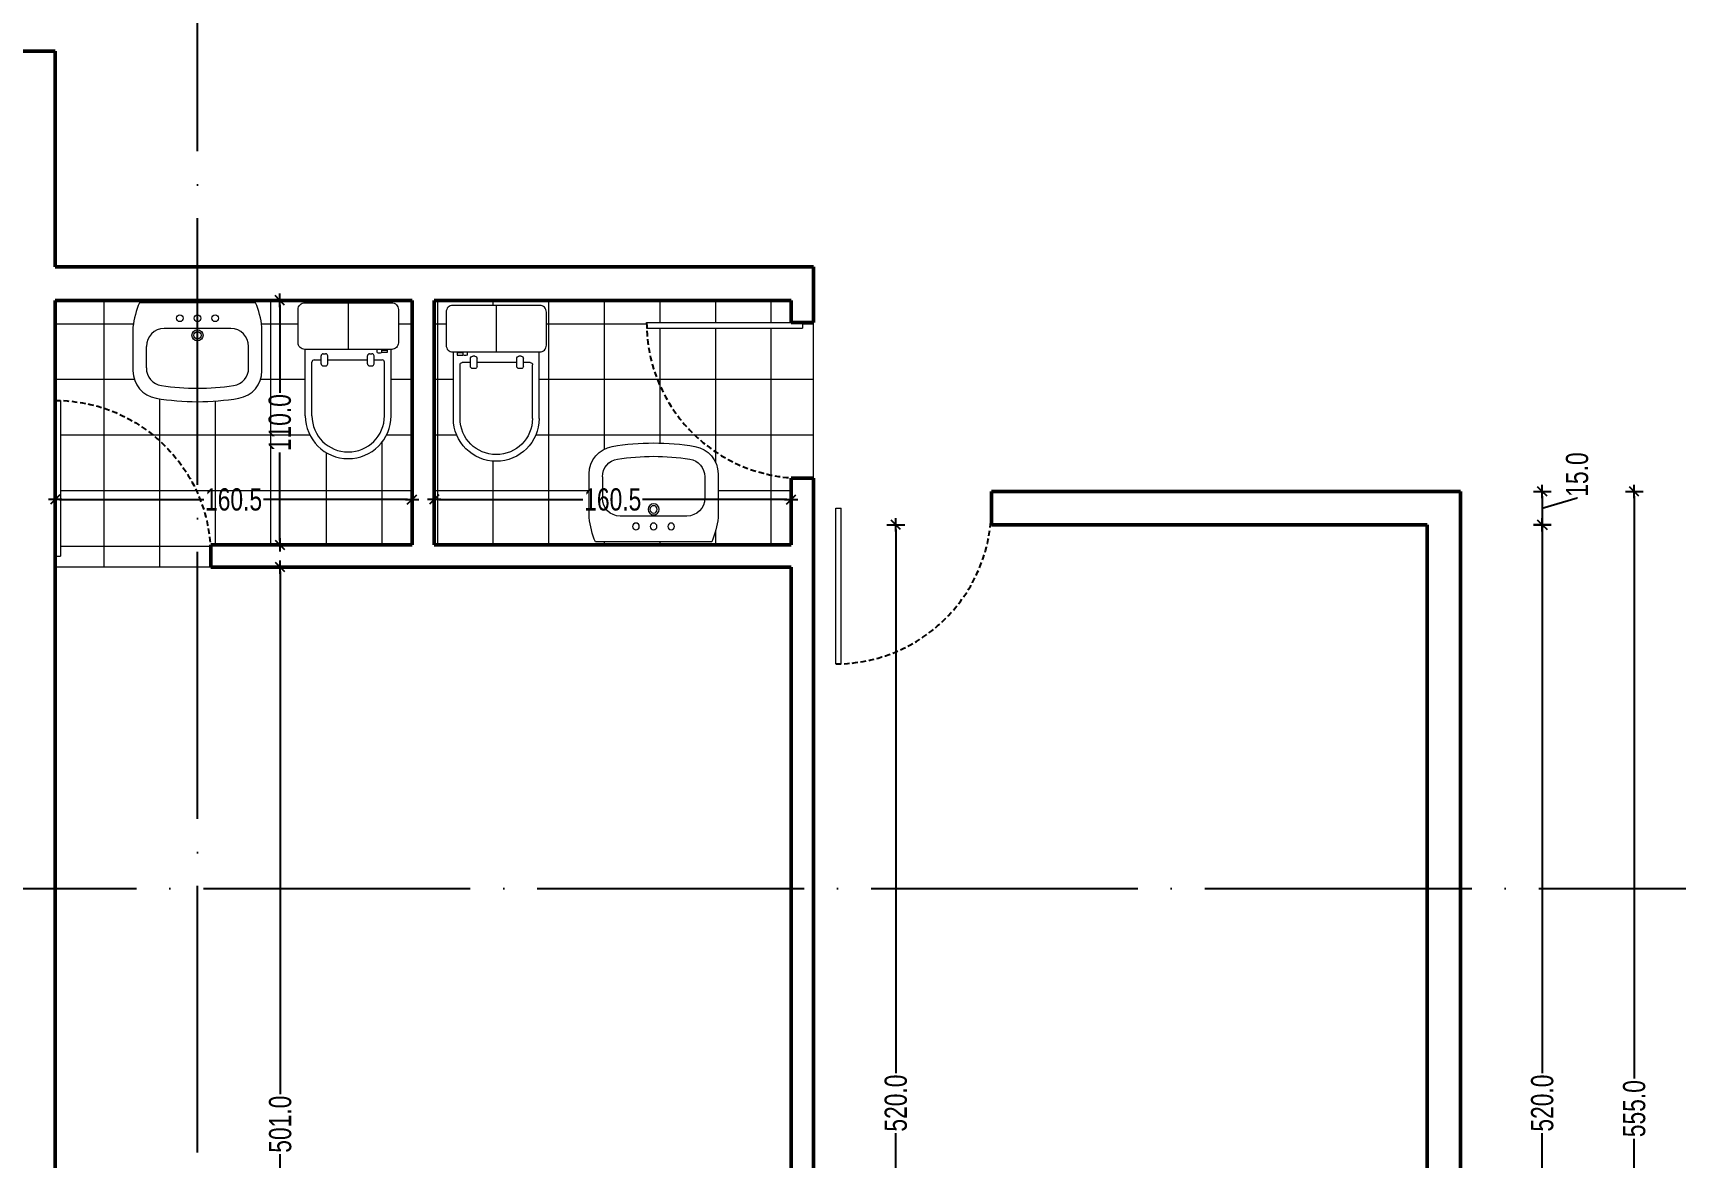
# Model space of a CAD drawing. Header units: centimetres. Extents: x 56177 to 99483, y 493 to 15482.
# Drawn here: x 66743 to 67482, y 7225 to 7731 of the extents above; entities that cross this region are included whole.
import ezdxf

# ---------------------------------------------------------------- set-up
doc = ezdxf.new("R2010")
doc.units = ezdxf.units.CM
doc.header["$MEASUREMENT"] = 0
doc.linetypes.add('ACAD_ISO04W100', pattern=[30, 24, -3, 0, -3])
doc.linetypes.add('HIDDEN', pattern=[0.375, 0.25, -0.125])
for name, color, linetype, lineweight in [('.002', 2, 'Continuous', 20), ('0.1 COTAS', 52, 'Continuous', 13), ('0.2 VENTANAS', 2, 'Continuous', 20), ('0.5 MUROS', 1, 'Continuous', 50)]:
    doc.layers.add(name, color=color, linetype=linetype, lineweight=lineweight)
doc.layers.add('0.10 EJES', color=120, linetype='ACAD_ISO04W100')
doc.layers.add('0.12 PUNTEADA', color=142, linetype='HIDDEN')
doc.layers.add('0.12 MOBILIARIO BLOQUES', color=251, linetype='Continuous', lineweight=13, true_color=0x616161)
doc.layers.add('COLOR_ NARANJO', color=2, linetype='Continuous', true_color=0xffff14)
doc.styles.add('NICOLAS 2', font='swisscl.ttf')
doc.dimstyles.new('NICO CMS PEQUEÑAS', dxfattribs={"dimtxt": 10, "dimasz": 2, "dimexe": 0.18, "dimexo": 0.0625, "dimgap": 0.09, "dimtad": 0, "dimdec": 1, "dimzin": 0, "dimdsep": 46, "dimtxsty": 'NICOLAS 2', "dimblk": 'CRUZ2', "dimcen": 0.09, "dimse1": 1, "dimse2": 1, "dimclrd": 256, "dimclrt": 2, "dimadec": 0, "dimazin": 0, "dimtfac": 1, "dimtdec": 1, "dimtofl": 0, "dimtmove": 1, "dimatfit": 2, "dimldrblk": 'CRUZ2', "dimfxl": 1, "dimtolj": 1, "dimtzin": 0, "dimarcsym": 0})

# ---------------------------------------------------------------- blocks, each defined once
blk = doc.blocks.new('70i')
at = {"layer": '.002', "ltscale": 200}
for p, q in [((57774.9, 4700.53), (57774.9, 4630.53)), ((57777.4, 4700.53), (57777.4, 4630.53)), ((57777.4, 4630.53), (57774.9, 4630.53))]:
    blk.add_line(p, q, dxfattribs=at)
at = {"layer": '0.12 PUNTEADA', "linetype": 'HIDDEN', "ltscale": 10}
blk.add_arc((57777.4, 4630.53), 70, 90, 180, dxfattribs=at)
blk = doc.blocks.new('WC2')
at = {"layer": '0.12 MOBILIARIO BLOQUES'}
for p, q in [((7905.65, 4945.14), (7875.74, 4945.14)), ((7905.65, 4945.14), (7875.74, 4945.14)), ((7876.16, 4943.41), (7877.11, 4943.41)), ((7876.16, 4940.81), (7876.16, 4943.41)), ((7877.11, 4943.41), (7877.11, 4940.81)), ((7875.74, 4940.81), (7877.11, 4940.81)), ((7877.11, 4938.8), (7875.74, 4938.8)), ((7877.69, 4935.45), (7877.69, 4936.45)), ((7882.19, 4937.45), (7878.69, 4937.45)), ((7880.5, 4937.45), (7880.5, 4941.14)), ((7905.65, 4942.14), (7881.5, 4942.14)), ((7905.65, 4942.14), (7881.5, 4942.14)), ((7883.19, 4935.45), (7883.19, 4936.45)), ((7882.19, 4934.45), (7878.69, 4934.45)), ((7880.5, 4916.62), (7880.5, 4934.45)), ((7854.76, 4925.84), (7875.76, 4925.84)), ((7877.69, 4914.62), (7877.69, 4915.62)), ((7882.19, 4916.62), (7878.69, 4916.62)), ((7883.19, 4914.62), (7883.19, 4915.62)), ((7905.65, 4906.53), (7875.74, 4906.53)), ((7905.65, 4906.53), (7875.74, 4906.53)), ((7882.19, 4913.62), (7878.69, 4913.62)), ((7880.5, 4910.53), (7880.5, 4913.62)), ((7905.65, 4909.53), (7881.5, 4909.53)), ((7905.65, 4909.53), (7881.5, 4909.53))]:
    blk.add_line(p, q, dxfattribs=at)
blk.add_lwpolyline([(7875.74, 4906.3, -0.414214), (7872.74, 4903.3), (7857.76, 4903.3, -0.414214), (7854.76, 4906.3), (7854.76, 4945.37, -0.414214), (7857.76, 4948.37), (7872.74, 4948.37, -0.414214), (7875.74, 4945.37)], format="xyb", close=True, dxfattribs=at)
for centre, radius, start, end in [((7905.58, 4925.84), 19.3, 270.20522, 89.79478), ((7874.91, 4939.81), 2.41, 335.36371, 24.63629), ((7878.69, 4936.45), 1, 90, 180), ((7881.5, 4941.14), 1, 90, 179.99174), ((7882.19, 4936.45), 1, 0, 90), ((7905.58, 4925.84), 16.3, 270.24307, 89.75693), ((7878.69, 4935.45), 1, 180, 270), ((7882.19, 4935.45), 1, 270, 0), ((7878.69, 4915.62), 1, 90, 180), ((7878.69, 4914.62), 1, 180, 270), ((7882.19, 4915.62), 1, 0, 90), ((7882.19, 4914.62), 1, 270, 0), ((7881.5, 4910.53), 1, 179.99174, 270)]:
    blk.add_arc(centre, radius, start, end, dxfattribs=at)
blk = doc.blocks.new('LV1')
at = {"layer": '0.12 MOBILIARIO BLOQUES'}
for p, q in [((-7.78, 24.89), (1.92, 24.89)), ((9.92, -13.11), (9.92, 16.89)), ((-7.78, -21.11), (1.92, -21.11))]:
    blk.add_line(p, q, dxfattribs=at)
blk.add_lwpolyline([(21.56, -24.24), (21.56, 28.02, 0.069703), (10.62, 30.89), (-9.05, 30.89, 0.365816), (-21.38, 20.48, 0.084207), (-21.38, -16.7, 0.365816), (-9.05, -27.11), (10.62, -27.11, 0.069703)], format="xyb", close=True, dxfattribs=at)
for centre, radius in [((14.56, 9.81), 1.5), ((6.9, 1.89), 2.5), ((6.9, 1.89), 1.65), ((14.56, 1.89), 1.5), ((14.56, -6.03), 1.5)]:
    blk.add_circle(centre, radius, dxfattribs=at)
for centre, radius, start, end in [((-7.78, 16.89), 8, 90, 171.1196), ((1.92, 16.89), 8, 0, 90), ((88.23, 1.89), 105.17, 171.1196, 188.8804), ((-7.78, -13.11), 8, 188.8804, 270), ((1.92, -13.11), 8, 270, 0)]:
    blk.add_arc(centre, radius, start, end, dxfattribs=at)
blk = doc.blocks.new('CRUZ2')
at = {"layer": 'COLOR_ NARANJO', "color": 8}
for p, q in [((-1.5, 0), (1.5, 0)), ((0, 2), (0, -2))]:
    blk.add_line(p, q, dxfattribs=at)
at = {"layer": 'COLOR_ NARANJO', "color": 4}
blk.add_lwpolyline([(-1.06, -1.06), (0, 0), (1.06, 1.06)], dxfattribs=at)
blk = doc.blocks.new('*D99')
at = {"layer": '0.1 COTAS', "lineweight": -2, "transparency": 16777216}
for p, q in [((66854.22, 7488.53), (66854.22, 7253.56)), ((66854.22, 6991.53), (66854.22, 7226.5))]:
    blk.add_line(p, q, dxfattribs=at)
at = {"layer": 'Defpoints', "color": 0, "transparency": 16777216}
for p in [(66822.97, 7490.53), (66854.22, 7490.53), (66794.47, 6989.53)]:
    blk.add_point(p, dxfattribs=at)
at = {"layer": '0.1 COTAS', "lineweight": -2, "transparency": 16777216, "xscale": 2, "yscale": 2, "zscale": 2}
for p, rotation in [((66854.22, 7490.53), 90), ((66854.22, 6989.53), 270)]:
    blk.add_blockref('CRUZ2', p, dxfattribs=dict(at, rotation=rotation))
at = {"layer": '0.1 COTAS', "color": 2, "transparency": 16777216, "insert": (66854.22, 7240.03), "char_height": 10, "attachment_point": 5, "rotation": 90, "style": 'NICOLAS 2'}
blk.add_mtext('\\A1;501.0', dxfattribs=at)
blk = doc.blocks.new('*D100')
at = {"layer": '0.1 COTAS', "lineweight": -2, "transparency": 16777216}
for p, q in [((67131.04, 7507.53), (67131.04, 7263.06)), ((67131.04, 6991.53), (67131.04, 7236))]:
    blk.add_line(p, q, dxfattribs=at)
at = {"layer": 'Defpoints', "color": 0, "transparency": 16777216}
for p in [(67131.04, 7509.53), (67173.97, 7509.53), (67146.97, 6989.53)]:
    blk.add_point(p, dxfattribs=at)
at = {"layer": '0.1 COTAS', "lineweight": -2, "transparency": 16777216, "xscale": 2, "yscale": 2, "zscale": 2}
for p, rotation in [((67131.04, 7509.53), 90), ((67131.04, 6989.53), 270)]:
    blk.add_blockref('CRUZ2', p, dxfattribs=dict(at, rotation=rotation))
at = {"layer": '0.1 COTAS', "color": 2, "transparency": 16777216, "insert": (67131.04, 7249.53), "char_height": 10, "attachment_point": 5, "rotation": 90, "style": 'NICOLAS 2'}
blk.add_mtext('\\A1;520.0', dxfattribs=at)
blk = doc.blocks.new('*D101')
at = {"layer": '0.1 COTAS', "lineweight": -2, "transparency": 16777216}
for p, q in [((66854.05, 7608.53), (66854.05, 7568.94)), ((66854.05, 7502.53), (66854.05, 7542.11))]:
    blk.add_line(p, q, dxfattribs=at)
at = {"layer": 'Defpoints', "color": 0, "transparency": 16777216}
for p in [(66854.05, 7610.53), (66865.15, 7610.53), (66868.22, 7500.53)]:
    blk.add_point(p, dxfattribs=at)
at = {"layer": '0.1 COTAS', "lineweight": -2, "transparency": 16777216, "xscale": 2, "yscale": 2, "zscale": 2}
for p, rotation in [((66854.05, 7610.53), 90), ((66854.05, 7500.53), 270)]:
    blk.add_blockref('CRUZ2', p, dxfattribs=dict(at, rotation=rotation))
at = {"layer": '0.1 COTAS', "color": 2, "transparency": 16777216, "insert": (66854.05, 7555.53), "char_height": 10, "attachment_point": 5, "rotation": 90, "style": 'NICOLAS 2'}
blk.add_mtext('\\A1;110.0', dxfattribs=at)
blk = doc.blocks.new('*D102')
at = {"layer": '0.1 COTAS', "lineweight": -2, "transparency": 16777216}
for p, q in [((66925.47, 7520.93), (66990.32, 7520.93)), ((67081.97, 7520.93), (67017.11, 7520.93))]:
    blk.add_line(p, q, dxfattribs=at)
at = {"layer": 'Defpoints', "color": 0, "transparency": 16777216}
for p in [(67083.97, 7520.93), (66923.47, 7500.53), (67083.97, 7500.53)]:
    blk.add_point(p, dxfattribs=at)
at = {"layer": '0.1 COTAS', "lineweight": -2, "transparency": 16777216, "xscale": 2, "yscale": 2, "zscale": 2, "rotation": 180}
blk.add_blockref('CRUZ2', (66923.47, 7520.93), dxfattribs=at)
at = {"layer": '0.1 COTAS', "lineweight": -2, "transparency": 16777216, "xscale": 2, "yscale": 2, "zscale": 2}
blk.add_blockref('CRUZ2', (67083.97, 7520.93), dxfattribs=at)
at = {"layer": '0.1 COTAS', "color": 2, "transparency": 16777216, "insert": (67003.72, 7520.93), "char_height": 10, "attachment_point": 5, "style": 'NICOLAS 2'}
blk.add_mtext('\\A1;160.5', dxfattribs=at)
blk = doc.blocks.new('*D103')
at = {"layer": '0.1 COTAS', "lineweight": -2, "transparency": 16777216}
for p, q in [((66754.97, 7520.93), (66819.82, 7520.93)), ((66911.47, 7520.93), (66846.61, 7520.93))]:
    blk.add_line(p, q, dxfattribs=at)
at = {"layer": 'Defpoints', "color": 0, "transparency": 16777216}
for p in [(66752.97, 7520.93), (66752.97, 7520.93), (66913.47, 7520.93)]:
    blk.add_point(p, dxfattribs=at)
at = {"layer": '0.1 COTAS', "lineweight": -2, "transparency": 16777216, "xscale": 2, "yscale": 2, "zscale": 2, "rotation": 180}
blk.add_blockref('CRUZ2', (66752.97, 7520.93), dxfattribs=at)
at = {"layer": '0.1 COTAS', "lineweight": -2, "transparency": 16777216, "xscale": 2, "yscale": 2, "zscale": 2}
blk.add_blockref('CRUZ2', (66913.47, 7520.93), dxfattribs=at)
at = {"layer": '0.1 COTAS', "color": 2, "transparency": 16777216, "insert": (66833.22, 7520.93), "char_height": 10, "attachment_point": 5, "style": 'NICOLAS 2'}
blk.add_mtext('\\A1;160.5', dxfattribs=at)
blk = doc.blocks.new('*D131')
at = {"layer": '0.1 COTAS', "lineweight": -2, "transparency": 16777216}
for p, q in [((67725.8, 7720.53), (67725.8, 7704.53)), ((67725.8, 7712.53), (67741.48, 7717.23)), ((67741.48, 7717.23), (67741.48, 7717.41))]:
    blk.add_line(p, q, dxfattribs=at)
at = {"layer": 'Defpoints', "color": 0, "transparency": 16777216}
for p in [(66752.97, 7722.53), (66732.97, 7702.53), (67725.8, 7702.53)]:
    blk.add_point(p, dxfattribs=at)
at = {"layer": '0.1 COTAS', "lineweight": -2, "transparency": 16777216, "xscale": 2, "yscale": 2, "zscale": 2}
for p, rotation in [((67725.8, 7722.53), 90), ((67725.8, 7702.53), 270)]:
    blk.add_blockref('CRUZ2', p, dxfattribs=dict(at, rotation=rotation))
at = {"layer": '0.1 COTAS', "color": 2, "transparency": 16777216, "insert": (67741.48, 7727.8), "char_height": 10, "attachment_point": 5, "rotation": 90, "style": 'NICOLAS 2'}
blk.add_mtext('\\A1;20.0', dxfattribs=at)
blk = doc.blocks.new('*D132')
at = {"layer": '0.1 COTAS', "lineweight": -2, "transparency": 16777216}
for p, q in [((67725.8, 7700.53), (67725.8, 7674.39)), ((67725.8, 7627.53), (67725.8, 7653.66))]:
    blk.add_line(p, q, dxfattribs=at)
at = {"layer": 'Defpoints', "color": 0, "transparency": 16777216}
for p in [(66732.97, 7702.53), (67093.97, 7625.53), (67725.8, 7625.53)]:
    blk.add_point(p, dxfattribs=at)
at = {"layer": '0.1 COTAS', "lineweight": -2, "transparency": 16777216, "xscale": 2, "yscale": 2, "zscale": 2}
for p, rotation in [((67725.8, 7702.53), 90), ((67725.8, 7625.53), 270)]:
    blk.add_blockref('CRUZ2', p, dxfattribs=dict(at, rotation=rotation))
at = {"layer": '0.1 COTAS', "color": 2, "transparency": 16777216, "insert": (67725.8, 7664.03), "char_height": 10, "attachment_point": 5, "rotation": 90, "style": 'NICOLAS 2'}
blk.add_mtext('\\A1;77.0', dxfattribs=at)
blk = doc.blocks.new('*D133')
at = {"layer": '0.1 COTAS', "lineweight": -2, "transparency": 16777216}
for p, q in [((67725.8, 7623.53), (67725.8, 7612.53)), ((67725.8, 7618.03), (67741.48, 7622.73)), ((67741.48, 7622.73), (67741.48, 7622.91))]:
    blk.add_line(p, q, dxfattribs=at)
at = {"layer": 'Defpoints', "color": 0, "transparency": 16777216}
for p in [(67093.97, 7625.53), (67083.97, 7610.53), (67725.8, 7610.53)]:
    blk.add_point(p, dxfattribs=at)
at = {"layer": '0.1 COTAS', "lineweight": -2, "transparency": 16777216, "xscale": 2, "yscale": 2, "zscale": 2}
for p, rotation in [((67725.8, 7625.53), 90), ((67725.8, 7610.53), 270)]:
    blk.add_blockref('CRUZ2', p, dxfattribs=dict(at, rotation=rotation))
at = {"layer": '0.1 COTAS', "color": 2, "transparency": 16777216, "insert": (67741.48, 7633.19), "char_height": 10, "attachment_point": 5, "rotation": 90, "style": 'NICOLAS 2'}
blk.add_mtext('\\A1;15.0', dxfattribs=at)
blk = doc.blocks.new('*D134')
at = {"layer": '0.1 COTAS', "lineweight": -2, "transparency": 16777216}
for p, q in [((67725.8, 7608.53), (67725.8, 7568.94)), ((67725.8, 7502.53), (67725.8, 7542.11))]:
    blk.add_line(p, q, dxfattribs=at)
at = {"layer": 'Defpoints', "color": 0, "transparency": 16777216}
for p in [(67083.97, 7610.53), (67083.97, 7500.53), (67725.8, 7500.53)]:
    blk.add_point(p, dxfattribs=at)
at = {"layer": '0.1 COTAS', "lineweight": -2, "transparency": 16777216, "xscale": 2, "yscale": 2, "zscale": 2}
for p, rotation in [((67725.8, 7610.53), 90), ((67725.8, 7500.53), 270)]:
    blk.add_blockref('CRUZ2', p, dxfattribs=dict(at, rotation=rotation))
at = {"layer": '0.1 COTAS', "color": 2, "transparency": 16777216, "insert": (67725.8, 7555.53), "char_height": 10, "attachment_point": 5, "rotation": 90, "style": 'NICOLAS 2'}
blk.add_mtext('\\A1;110.0', dxfattribs=at)
blk = doc.blocks.new('*D135')
at = {"layer": '0.1 COTAS', "lineweight": -2, "transparency": 16777216}
for p, q in [((67725.8, 7495.53), (67741.48, 7500.23)), ((67741.48, 7500.23), (67741.48, 7500.41)), ((67725.8, 7498.53), (67725.8, 7492.53))]:
    blk.add_line(p, q, dxfattribs=at)
at = {"layer": 'Defpoints', "color": 0, "transparency": 16777216}
for p in [(67083.97, 7500.53), (67083.97, 7490.53), (67725.8, 7490.53)]:
    blk.add_point(p, dxfattribs=at)
at = {"layer": '0.1 COTAS', "lineweight": -2, "transparency": 16777216, "xscale": 2, "yscale": 2, "zscale": 2}
for p, rotation in [((67725.8, 7500.53), 90), ((67725.8, 7490.53), 270)]:
    blk.add_blockref('CRUZ2', p, dxfattribs=dict(at, rotation=rotation))
at = {"layer": '0.1 COTAS', "color": 2, "transparency": 16777216, "insert": (67741.48, 7510.69), "char_height": 10, "attachment_point": 5, "rotation": 90, "style": 'NICOLAS 2'}
blk.add_mtext('\\A1;10.0', dxfattribs=at)
blk = doc.blocks.new('*D136')
at = {"layer": '0.1 COTAS', "lineweight": -2, "transparency": 16777216}
for p, q in [((67725.8, 7488.53), (67725.8, 7253.56)), ((67725.8, 6991.53), (67725.8, 7226.5))]:
    blk.add_line(p, q, dxfattribs=at)
at = {"layer": 'Defpoints', "color": 0, "transparency": 16777216}
for p in [(67083.97, 7490.53), (67083.97, 6989.53), (67725.8, 6989.53)]:
    blk.add_point(p, dxfattribs=at)
at = {"layer": '0.1 COTAS', "lineweight": -2, "transparency": 16777216, "xscale": 2, "yscale": 2, "zscale": 2}
for p, rotation in [((67725.8, 7490.53), 90), ((67725.8, 6989.53), 270)]:
    blk.add_blockref('CRUZ2', p, dxfattribs=dict(at, rotation=rotation))
at = {"layer": '0.1 COTAS', "color": 2, "transparency": 16777216, "insert": (67725.8, 7240.03), "char_height": 10, "attachment_point": 5, "rotation": 90, "style": 'NICOLAS 2'}
blk.add_mtext('\\A1;501.0', dxfattribs=at)
blk = doc.blocks.new('*D138')
at = {"layer": '0.1 COTAS', "lineweight": -2, "transparency": 16777216}
for p, q in [((67777.14, 7720.53), (67777.14, 7684.44)), ((67777.14, 7627.53), (67777.14, 7663.61))]:
    blk.add_line(p, q, dxfattribs=at)
at = {"layer": 'Defpoints', "color": 0, "transparency": 16777216}
for p in [(66752.97, 7722.53), (66752.97, 7625.53), (67777.14, 7625.53)]:
    blk.add_point(p, dxfattribs=at)
at = {"layer": '0.1 COTAS', "lineweight": -2, "transparency": 16777216, "xscale": 2, "yscale": 2, "zscale": 2}
for p, rotation in [((67777.14, 7722.53), 90), ((67777.14, 7625.53), 270)]:
    blk.add_blockref('CRUZ2', p, dxfattribs=dict(at, rotation=rotation))
at = {"layer": '0.1 COTAS', "color": 2, "transparency": 16777216, "insert": (67777.14, 7674.03), "char_height": 10, "attachment_point": 5, "rotation": 90, "style": 'NICOLAS 2'}
blk.add_mtext('\\A1;97.0', dxfattribs=at)
blk = doc.blocks.new('*D139')
at = {"layer": '0.1 COTAS', "lineweight": -2, "transparency": 16777216}
for p, q in [((67777.14, 7623.53), (67777.14, 7588.44)), ((67777.14, 7526.53), (67777.14, 7561.61))]:
    blk.add_line(p, q, dxfattribs=at)
at = {"layer": 'Defpoints', "color": 0, "transparency": 16777216}
for p in [(66752.97, 7625.53), (67173.97, 7524.53), (67777.14, 7524.53)]:
    blk.add_point(p, dxfattribs=at)
at = {"layer": '0.1 COTAS', "lineweight": -2, "transparency": 16777216, "xscale": 2, "yscale": 2, "zscale": 2}
for p, rotation in [((67777.14, 7625.53), 90), ((67777.14, 7524.53), 270)]:
    blk.add_blockref('CRUZ2', p, dxfattribs=dict(at, rotation=rotation))
at = {"layer": '0.1 COTAS', "color": 2, "transparency": 16777216, "insert": (67777.14, 7575.03), "char_height": 10, "attachment_point": 5, "rotation": 90, "style": 'NICOLAS 2'}
blk.add_mtext('\\A1;101.0', dxfattribs=at)
blk = doc.blocks.new('*D140')
at = {"layer": '0.1 COTAS', "lineweight": -2, "transparency": 16777216}
for p, q in [((67777.14, 7522.53), (67777.14, 7260.56)), ((67777.14, 6971.53), (67777.14, 7233.5))]:
    blk.add_line(p, q, dxfattribs=at)
at = {"layer": 'Defpoints', "color": 0, "transparency": 16777216}
for p in [(67173.97, 7524.53), (67384.97, 6969.53), (67777.14, 6969.53)]:
    blk.add_point(p, dxfattribs=at)
at = {"layer": '0.1 COTAS', "lineweight": -2, "transparency": 16777216, "xscale": 2, "yscale": 2, "zscale": 2}
for p, rotation in [((67777.14, 7524.53), 90), ((67777.14, 6969.53), 270)]:
    blk.add_blockref('CRUZ2', p, dxfattribs=dict(at, rotation=rotation))
at = {"layer": '0.1 COTAS', "color": 2, "transparency": 16777216, "insert": (67777.14, 7247.03), "char_height": 10, "attachment_point": 5, "rotation": 90, "style": 'NICOLAS 2'}
blk.add_mtext('\\A1;555.0', dxfattribs=at)
blk = doc.blocks.new('*D141')
at = {"layer": '0.1 COTAS', "lineweight": -2, "transparency": 16777216}
for p, q in [((67831.88, 7720.53), (67831.88, 7359.52)), ((67831.88, 6971.53), (67831.88, 7332.53))]:
    blk.add_line(p, q, dxfattribs=at)
at = {"layer": 'Defpoints', "color": 0, "transparency": 16777216}
for p in [(66752.97, 7722.53), (67384.97, 6969.53), (67831.88, 6969.53)]:
    blk.add_point(p, dxfattribs=at)
at = {"layer": '0.1 COTAS', "lineweight": -2, "transparency": 16777216, "xscale": 2, "yscale": 2, "zscale": 2}
for p, rotation in [((67831.88, 7722.53), 90), ((67831.88, 6969.53), 270)]:
    blk.add_blockref('CRUZ2', p, dxfattribs=dict(at, rotation=rotation))
at = {"layer": '0.1 COTAS', "color": 2, "transparency": 16777216, "insert": (67831.88, 7346.03), "char_height": 10, "attachment_point": 5, "rotation": 90, "style": 'NICOLAS 2'}
blk.add_mtext('\\A1;753.0', dxfattribs=at)
blk = doc.blocks.new('*D142')
at = {"layer": '0.1 COTAS', "lineweight": -2, "transparency": 16777216}
for p, q in [((67421.71, 7522.53), (67421.71, 7511.53)), ((67421.71, 7517.03), (67437.39, 7521.73)), ((67437.39, 7521.73), (67437.39, 7521.91))]:
    blk.add_line(p, q, dxfattribs=at)
at = {"layer": 'Defpoints', "color": 0, "transparency": 16777216}
for p in [(67384.97, 7524.53), (67369.97, 7509.53), (67421.71, 7509.53)]:
    blk.add_point(p, dxfattribs=at)
at = {"layer": '0.1 COTAS', "lineweight": -2, "transparency": 16777216, "xscale": 2, "yscale": 2, "zscale": 2}
for p, rotation in [((67421.71, 7524.53), 90), ((67421.71, 7509.53), 270)]:
    blk.add_blockref('CRUZ2', p, dxfattribs=dict(at, rotation=rotation))
at = {"layer": '0.1 COTAS', "color": 2, "transparency": 16777216, "insert": (67437.39, 7532.19), "char_height": 10, "attachment_point": 5, "rotation": 90, "style": 'NICOLAS 2'}
blk.add_mtext('\\A1;15.0', dxfattribs=at)
blk = doc.blocks.new('*D143')
at = {"layer": '0.1 COTAS', "lineweight": -2, "transparency": 16777216}
for p, q in [((67421.71, 7507.53), (67421.71, 7263.06)), ((67421.71, 6991.53), (67421.71, 7236))]:
    blk.add_line(p, q, dxfattribs=at)
at = {"layer": 'Defpoints', "color": 0, "transparency": 16777216}
for p in [(67369.97, 7509.53), (67369.97, 6989.53), (67421.71, 6989.53)]:
    blk.add_point(p, dxfattribs=at)
at = {"layer": '0.1 COTAS', "lineweight": -2, "transparency": 16777216, "xscale": 2, "yscale": 2, "zscale": 2}
for p, rotation in [((67421.71, 7509.53), 90), ((67421.71, 6989.53), 270)]:
    blk.add_blockref('CRUZ2', p, dxfattribs=dict(at, rotation=rotation))
at = {"layer": '0.1 COTAS', "color": 2, "transparency": 16777216, "insert": (67421.71, 7249.53), "char_height": 10, "attachment_point": 5, "rotation": 90, "style": 'NICOLAS 2'}
blk.add_mtext('\\A1;520.0', dxfattribs=at)
blk = doc.blocks.new('*D145')
at = {"layer": '0.1 COTAS', "lineweight": -2, "transparency": 16777216}
for p, q in [((67463.06, 7522.53), (67463.06, 7260.56)), ((67463.06, 6971.53), (67463.06, 7233.5))]:
    blk.add_line(p, q, dxfattribs=at)
at = {"layer": 'Defpoints', "color": 0, "transparency": 16777216}
for p in [(67384.97, 7524.53), (67384.97, 6969.53), (67463.06, 6969.53)]:
    blk.add_point(p, dxfattribs=at)
at = {"layer": '0.1 COTAS', "lineweight": -2, "transparency": 16777216, "xscale": 2, "yscale": 2, "zscale": 2}
for p, rotation in [((67463.06, 7524.53), 90), ((67463.06, 6969.53), 270)]:
    blk.add_blockref('CRUZ2', p, dxfattribs=dict(at, rotation=rotation))
at = {"layer": '0.1 COTAS', "color": 2, "transparency": 16777216, "insert": (67463.06, 7247.03), "char_height": 10, "attachment_point": 5, "rotation": 90, "style": 'NICOLAS 2'}
blk.add_mtext('\\A1;555.0', dxfattribs=at)

msp = doc.modelspace()

# ---------------------------------------------------------------- hatches: boundary and pattern name
at = {"layer": '0.12 MOBILIARIO BLOQUES'}
h = msp.add_hatch(dxfattribs=at)
h.set_pattern_fill('NET', color=256, scale=200)
h.paths.add_polyline_path([(66816.99, 7523.83, 0.287221), (66755.47, 7565.48), (66755.47, 7495.53), (66752.97, 7495.53), (66752.97, 7490.53), (66816.99, 7490.53)])
h.paths.add_polyline_path([(66816.99, 7523.83, -0.086418), (66822.79, 7500.53), (66913.47, 7500.53), (66913.47, 7610.53), (66842.66, 7610.53, -0.076874), (66845.99, 7598.52), (66845.99, 7578.85, -0.365816), (66835.58, 7566.53, -0.042029), (66816.99, 7564.96)])
h.paths.add_polyline_path([(66865.47, 7558.57), (66865.47, 7588.47), (66865.24, 7588.47, -0.414214), (66862.24, 7591.47), (66862.24, 7606.46, -0.414214), (66865.24, 7609.46), (66904.3, 7609.46, -0.414214), (66907.3, 7606.46), (66907.3, 7591.47, -0.414214), (66904.3, 7588.47), (66904.07, 7588.47), (66904.07, 7558.71, -1)], flags=16)
h.paths.add_polyline_path([(66868.47, 7558.57), (66868.47, 7583.72), (66872.56, 7583.72), (66872.56, 7586.53), (66875.56, 7586.53), (66875.56, 7583.72), (66893.39, 7583.71), (66893.39, 7586.53), (66896.39, 7586.53), (66896.39, 7583.71), (66901.07, 7583.71), (66901.07, 7558.71, -1)], flags=0)
h.paths.add_polyline_path([(66899.75, 7587.11), (66899.75, 7588.05), (66902.34, 7588.05), (66902.34, 7587.11)], flags=0)
h.paths.add_polyline_path([(66816.99, 7564.96, -0.042029), (66798.4, 7566.53, -0.365816), (66787.99, 7578.85), (66787.99, 7598.52, -0.076874), (66791.32, 7610.53), (66752.97, 7610.53), (66752.97, 7565.53, -0.296913), (66816.99, 7523.83)])
h.paths.add_polyline_path([(66816.99, 7523.83), (66816.99, 7490.53), (66822.97, 7490.53), (66822.97, 7495.53, 0.104454)])
h.paths.add_polyline_path([(66864.61, 7538.79), (66864.61, 7571.99), (66843.53, 7571.99), (66843.53, 7538.79)], flags=24)
h.paths.add_polyline_path([(66816.5, 7510.36), (66849.69, 7510.36), (66849.69, 7531.45), (66816.5, 7531.45)], flags=9)
h = msp.add_hatch(dxfattribs=at)
h.set_pattern_fill('NET', color=256, scale=200)
h.paths.add_polyline_path([(67093.97, 7600.53), (67088.97, 7600.53), (67088.97, 7598.03), (67019.01, 7598.03, 0.403789), (67088.97, 7530.53), (67093.97, 7530.53)])
h.paths.add_polyline_path([(67018.97, 7600.53), (67083.97, 7600.53), (67083.97, 7610.53), (66923.47, 7610.53), (66923.47, 7500.53), (67083.97, 7500.53), (67083.97, 7530.71, -0.393426)])
h.paths.add_polyline_path([(67040.68, 7544.81, -0.365816), (67051.09, 7532.49), (67051.09, 7512.82, -0.069703), (67048.22, 7501.88), (66995.96, 7501.88, -0.069703), (66993.09, 7512.82), (66993.09, 7532.49, -0.365816), (67003.5, 7544.81, -0.084207)], flags=16)
h.paths.add_polyline_path([(67038.33, 7539.12, -0.369512), (67045.09, 7531.21), (67045.09, 7521.52, -0.414214), (67037.09, 7513.52), (67007.09, 7513.52, -0.414214), (66999.09, 7521.52), (66999.09, 7531.21, -0.369512), (67005.86, 7539.12, -0.077652)], flags=0)
h.paths.add_polyline_path([(66970.65, 7557.53, -1), (66932.04, 7557.39), (66932.04, 7587.29), (66931.81, 7587.29, -0.414214), (66928.81, 7590.29), (66928.81, 7605.28, -0.414214), (66931.81, 7608.28), (66970.87, 7608.28, -0.414214), (66973.87, 7605.28), (66973.87, 7590.29, -0.414214), (66970.87, 7587.29), (66970.65, 7587.29)], flags=16)
h.paths.add_polyline_path([(66967.65, 7557.53, -1), (66935.04, 7557.39), (66935.04, 7581.53, -0.414171), (66936.04, 7582.53), (66939.72, 7582.53), (66939.72, 7584.35, -0.414214), (66940.72, 7585.35), (66941.72, 7585.35, -0.414214), (66942.72, 7584.35), (66942.72, 7582.53), (66960.56, 7582.54), (66960.56, 7584.35, -0.414214), (66961.56, 7585.35), (66962.56, 7585.35, -0.414214), (66963.56, 7584.35), (66963.56, 7582.54), (66966.65, 7582.54, -0.414256), (66967.65, 7581.54)], flags=0)
h.paths.add_polyline_path([(67024.59, 7516.53, -1), (67019.59, 7516.53, -1)], flags=0)
h.paths.add_polyline_path([(67023.74, 7516.53, -1), (67020.44, 7516.53, -1)], flags=0)
h.paths.add_polyline_path([(67015.67, 7508.87, -1), (67012.67, 7508.87, -1)], flags=0)
h.paths.add_polyline_path([(67023.59, 7508.87, -1), (67020.59, 7508.87, -1)], flags=0)
h.paths.add_polyline_path([(67031.51, 7508.87, -1), (67028.51, 7508.87, -1)], flags=0)
h.paths.add_polyline_path([(66936.36, 7585.93), (66933.77, 7585.93), (66933.77, 7586.87), (66936.36, 7586.87)], flags=0)
h.paths.add_polyline_path([(66987, 7510.36), (67020.19, 7510.36), (67020.19, 7531.45), (66987, 7531.45)], flags=24)

# ---------------------------------------------------------------- linework, layer by layer
at = {"layer": '0.10 EJES', "ltscale": 5}
for p, q in [((66816.99, 6776.99), (66816.99, 8990.93)), ((66069.18, 7346.03), (67775.18, 7346.03))]:
    msp.add_line(p, q, dxfattribs=at)
at = {"layer": '0.12 MOBILIARIO BLOQUES'}
for p, q in [((67093.97, 7530.53), (67093.97, 7600.53)), ((66822.97, 7490.53), (66752.97, 7490.53))]:
    msp.add_line(p, q, dxfattribs=at)
at = {"layer": '0.5 MUROS', "ltscale": 10}
for p, q in [((66752.97, 7722.53), (66212.97, 7722.53)), ((66752.97, 7625.53), (66752.97, 7722.53)), ((67093.97, 7625.53), (66752.97, 7625.53)), ((67093.97, 7600.53), (67093.97, 7625.53)), ((66913.47, 7610.53), (66752.97, 7610.53)), ((66752.97, 6989.53), (66752.97, 7610.53)), ((66913.47, 7500.53), (66913.47, 7610.53)), ((67083.97, 7610.53), (66923.47, 7610.53)), ((66923.47, 7500.53), (66923.47, 7610.53)), ((67083.97, 7600.53), (67083.97, 7610.53)), ((67093.97, 7600.53), (67083.97, 7600.53)), ((67093.97, 7530.53), (67083.97, 7530.53)), ((67083.97, 7500.53), (67083.97, 7530.53)), ((67093.97, 7524.53), (67093.97, 7530.53)), ((67093.97, 6989.53), (67093.97, 7524.53)), ((67384.97, 7524.53), (67173.97, 7524.53)), ((67173.97, 7509.53), (67173.97, 7524.53)), ((67384.97, 6969.53), (67384.97, 7524.53)), ((67369.97, 7509.53), (67173.97, 7509.53)), ((67369.97, 6989.53), (67369.97, 7509.53)), ((66913.47, 7500.53), (66822.97, 7500.53)), ((66822.97, 7490.53), (66822.97, 7500.53)), ((67083.97, 7500.53), (66923.47, 7500.53)), ((67083.97, 7490.53), (66822.97, 7490.53)), ((67083.97, 6989.53), (67083.97, 7490.53))]:
    msp.add_line(p, q, dxfattribs=at)

# ---------------------------------------------------------------- block references
for p, rotation in [((71719.5, -50176.87), 89.99999999999405), ((124881.36, 12147.56), 180)]:
    msp.add_blockref('70i', p, dxfattribs=dict(rotation=rotation))
at = {"xscale": -1}
msp.add_blockref('70i', (124530.36, 2864.99), dxfattribs=at)
at = {"layer": '0.12 MOBILIARIO BLOQUES', "rotation": 269.9999999999924}
msp.add_blockref('WC2', (61958.94, 15464.22), dxfattribs=at)
at = {"layer": '0.12 MOBILIARIO BLOQUES', "xscale": -1, "rotation": 90}
msp.add_blockref('WC2', (71877.18, 15463.04), dxfattribs=at)
at = {"layer": '0.2 VENTANAS', "rotation": 89.99999999999243}
msp.add_blockref('LV1', (66818.88, 7587.9), dxfattribs=at)
at = {"layer": '0.2 VENTANAS', "xscale": -1, "rotation": 89.99999999999896}
msp.add_blockref('LV1', (67023.98, 7523.44), dxfattribs=at)

# ---------------------------------------------------------------- dimensions: what is measured, and where the dimension line sits
at = {"layer": '0.1 COTAS'}
for base, p1, p2, picture, middle in [((67725.8, 7702.53), (66752.97, 7722.53), (66732.97, 7702.53), '*D131', (67741.48, 7717.5)), ((67777.14, 7625.53), (66752.97, 7722.53), (66752.97, 7625.53), '*D138', (67777.14, 7674.03)), ((67831.88, 6969.53), (66752.97, 7722.53), (67384.97, 6969.53), '*D141', (67831.88, 7346.03)), ((67725.8, 7625.53), (66732.97, 7702.53), (67093.97, 7625.53), '*D132', (67725.8, 7664.03)), ((67725.8, 7610.53), (67093.97, 7625.53), (67083.97, 7610.53), '*D133', (67741.48, 7623)), ((67777.14, 7524.53), (66752.97, 7625.53), (67173.97, 7524.53), '*D139', (67777.14, 7575.03)), ((66854.05, 7610.53), (66868.22, 7500.53), (66865.15, 7610.53), '*D101', (66854.05, 7555.53)), ((67725.8, 7500.53), (67083.97, 7610.53), (67083.97, 7500.53), '*D134', (67725.8, 7555.53)), ((67421.71, 7509.53), (67384.97, 7524.53), (67369.97, 7509.53), '*D142', (67437.39, 7522)), ((67725.8, 7490.53), (67083.97, 7500.53), (67083.97, 7490.53), '*D135', (67741.48, 7500.5)), ((67777.14, 6969.53), (67173.97, 7524.53), (67384.97, 6969.53), '*D140', (67777.14, 7247.03)), ((67463.06, 6969.53), (67384.97, 7524.53), (67384.97, 6969.53), '*D145', (67463.06, 7247.03)), ((67131.04, 7509.53), (67146.97, 6989.53), (67173.97, 7509.53), '*D100', (67131.04, 7249.53)), ((67421.71, 6989.53), (67369.97, 7509.53), (67369.97, 6989.53), '*D143', (67421.71, 7249.53)), ((66854.22, 7490.53), (66794.47, 6989.53), (66822.97, 7490.53), '*D99', (66854.22, 7240.03)), ((67725.8, 6989.53), (67083.97, 7490.53), (67083.97, 6989.53), '*D136', (67725.8, 7240.03))]:
    dim = msp.add_linear_dim(base=base, p1=p1, p2=p2, angle=90, dimstyle='NICO CMS PEQUEÑAS', dxfattribs=at)
    dim.commit()
    dim.dimension.update_dxf_attribs({"geometry": picture, "text_midpoint": middle})
for base, p1, p2, picture, middle in [((66752.97, 7520.93), (66913.47, 7520.93), (66752.97, 7520.93), '*D103', (66833.22, 7520.93)), ((67083.97, 7520.93), (66923.47, 7500.53), (67083.97, 7500.53), '*D102', (67003.72, 7520.93))]:
    dim = msp.add_linear_dim(base=base, p1=p1, p2=p2, dimstyle='NICO CMS PEQUEÑAS', dxfattribs=at)
    dim.commit()
    dim.dimension.update_dxf_attribs({"geometry": picture, "text_midpoint": middle})

doc.saveas('drawing.dxf')
